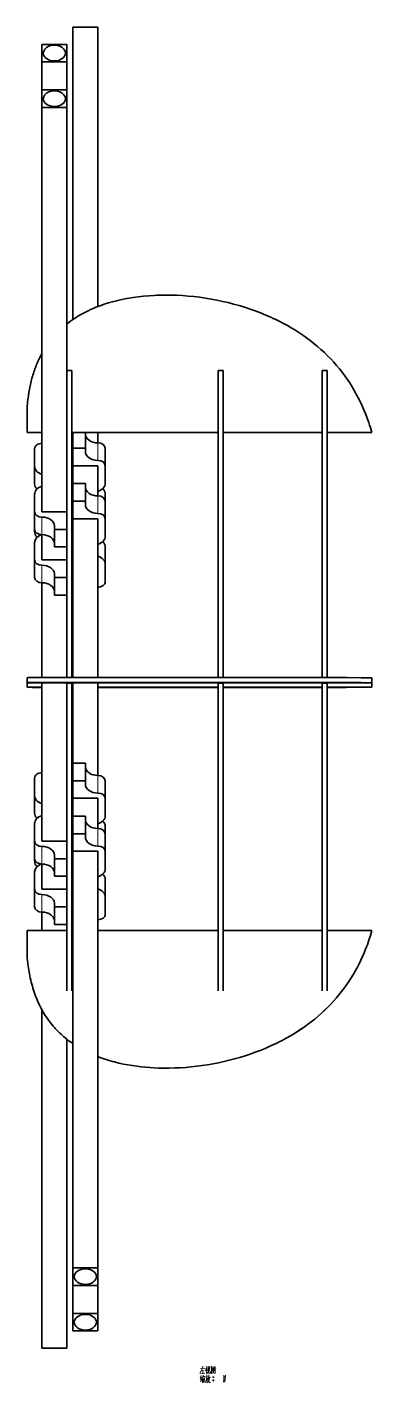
# Model space of a CAD drawing. Extents: x -41 to 2498, y -135 to 1203.
# Drawn here: x 1342 to 1481, y 139 to 685 of the extents above; entities that cross this region are included whole.
import ezdxf

# ---------------------------------------------------------------- set-up
doc = ezdxf.new("R2010")
doc.units = 0

msp = doc.modelspace()

# ---------------------------------------------------------------- linework, layer by layer
at = {"color": 7, "lineweight": 35}
for p, q in [((1360.16, 567.03), (1360.16, 684.83)), ((1370.16, 572.22), (1370.16, 684.83)), ((1347.66, 507.89), (1347.66, 670.81)), ((1360.16, 567.03), (1360.16, 666.44)), ((1347.66, 489.5), (1347.66, 652.43)), ((1357.66, 489.5), (1357.66, 652.43)), ((1359.66, 509.85), (1359.66, 546.46)), ((1418.66, 509.85), (1418.66, 546.46)), ((1420.66, 509.85), (1420.66, 546.46)), ((1460.66, 509.85), (1460.66, 546.46)), ((1462.66, 509.85), (1462.66, 546.46)), ((1418.66, 521.46), (1359.66, 521.46)), ((1418.66, 521.46), (1359.66, 521.46)), ((1360.16, 422.76), (1360.16, 521.46)), ((1360.16, 422.76), (1360.16, 521.46)), ((1420.66, 521.46), (1460.66, 521.46)), ((1420.66, 521.46), (1460.66, 521.46)), ((1357.66, 422.76), (1357.66, 509.85)), ((1359.66, 422.76), (1359.66, 509.85)), ((1418.66, 422.78), (1418.66, 509.85)), ((1420.66, 422.78), (1420.66, 509.85)), ((1460.66, 422.74), (1460.66, 509.85)), ((1462.66, 422.73), (1462.66, 509.85)), ((1370.16, 422.77), (1370.16, 486.75)), ((1347.66, 422.73), (1347.66, 460.93)), ((1347.66, 422.73), (1347.66, 460.93)), ((1357.66, 422.76), (1357.66, 455.98)), ((1347.66, 356.8), (1347.66, 420.67)), ((1347.66, 375.19), (1347.66, 420.67)), ((1357.66, 356.8), (1357.66, 420.67)), ((1418.66, 420.67), (1359.66, 420.67)), ((1360.16, 184.9), (1360.16, 420.67)), ((1360.16, 166.52), (1360.16, 420.67)), ((1370.16, 383.28), (1370.16, 420.67)), ((1420.66, 420.67), (1460.66, 420.67)), ((1357.66, 333.07), (1357.66, 420.46)), ((1359.66, 333.07), (1359.66, 420.46)), ((1418.66, 418.85), (1370.16, 418.85)), ((1418.66, 333.07), (1418.66, 420.46)), ((1420.66, 333.07), (1420.66, 420.46)), ((1420.66, 418.85), (1460.66, 418.85)), ((1460.66, 333.07), (1460.66, 420.46)), ((1462.66, 333.07), (1462.66, 420.46)), ((1370.16, 184.9), (1370.16, 352.73)), ((1357.66, 296.47), (1357.66, 333.07)), ((1359.66, 296.47), (1359.66, 333.07)), ((1418.66, 296.47), (1418.66, 333.07)), ((1420.66, 296.47), (1420.66, 333.07)), ((1460.66, 296.47), (1460.66, 333.07)), ((1462.66, 296.47), (1462.66, 333.07)), ((1418.66, 320.76), (1370.16, 320.76)), ((1420.66, 320.76), (1460.66, 320.76)), ((1347.66, 152.5), (1347.66, 288.84)), ((1347.66, 170.89), (1347.66, 288.84)), ((1357.66, 152.5), (1357.66, 277.03))]:
    msp.add_line(p, q, dxfattribs=at)
at = {"color": 7, "lineweight": 35, "ltscale": 0.25}
for p, q in [((1360.16, 684.83), (1370.16, 684.83)), ((1357.66, 677.88), (1347.66, 677.88)), ((1347.66, 670.81), (1357.66, 670.81)), ((1357.66, 659.5), (1347.66, 659.5)), ((1347.66, 652.43), (1357.66, 652.43)), ((1370.16, 508.1), (1360.16, 508.1)), ((1347.66, 489.5), (1357.66, 489.5)), ((1370.16, 486.75), (1360.16, 486.75)), ((1347.66, 470.12), (1357.66, 470.12)), ((1370.16, 374.09), (1360.16, 374.09)), ((1347.66, 356.8), (1357.66, 356.8)), ((1370.16, 352.73), (1360.16, 352.73)), ((1347.66, 337.42), (1357.66, 337.42)), ((1360.16, 184.9), (1370.16, 184.9)), ((1370.16, 177.83), (1360.16, 177.83)), ((1360.16, 166.52), (1370.16, 166.52)), ((1370.16, 159.45), (1360.16, 159.45)), ((1347.66, 152.5), (1357.66, 152.5))]:
    msp.add_line(p, q, dxfattribs=at)
at = {"color": 7, "lineweight": 35, "ltscale": 0.176776}
for p, q in [((1347.66, 670.81), (1347.66, 677.88)), ((1357.66, 677.88), (1357.66, 670.81)), ((1347.66, 652.43), (1347.66, 659.5)), ((1357.66, 659.5), (1357.66, 652.43)), ((1360.16, 486.75), (1360.16, 493.82)), ((1373.16, 493.82), (1373.16, 486.75)), ((1344.66, 463.05), (1344.66, 470.12)), ((1357.66, 470.12), (1357.66, 463.05)), ((1360.16, 461.29), (1360.16, 454.22)), ((1360.16, 366.88), (1360.16, 359.81)), ((1365.16, 366.88), (1365.16, 359.81)), ((1344.66, 363.87), (1344.66, 356.8)), ((1347.66, 363.87), (1347.66, 356.8)), ((1344.66, 344.49), (1344.66, 337.42)), ((1347.66, 344.49), (1347.66, 337.42)), ((1360.16, 334.35), (1360.16, 327.28)), ((1373.16, 334.35), (1373.16, 327.28))]:
    msp.add_line(p, q, dxfattribs=at)
at = {"color": 7, "lineweight": 35, "ltscale": 0.282843}
for p, q in [((1357.66, 659.5), (1357.66, 670.81)), ((1370.16, 166.52), (1370.16, 177.83))]:
    msp.add_line(p, q, dxfattribs=at)
at = {"color": 7, "lineweight": 35, "ltscale": 0.05}
for p, q in [((1357.66, 546.46), (1359.66, 546.46)), ((1418.66, 546.46), (1420.66, 546.46)), ((1460.66, 546.46), (1462.66, 546.46)), ((1341.66, 420.69), (1341.66, 422.69)), ((1359.66, 420.69), (1357.66, 420.69)), ((1420.66, 420.69), (1418.66, 420.69)), ((1462.66, 420.69), (1460.66, 420.69)), ((1480.66, 420.67), (1480.66, 422.67)), ((1357.66, 420.46), (1359.66, 420.46)), ((1418.66, 420.46), (1420.66, 420.46)), ((1460.66, 420.46), (1462.66, 420.46))]:
    msp.add_line(p, q, dxfattribs=at)
at = {"color": 7, "lineweight": 35, "ltscale": 0.249998}
for p, q in [((1341.66, 521.46), (1341.66, 531.46)), ((1418.66, 531.46), (1418.66, 521.46)), ((1460.66, 521.46), (1460.66, 531.46))]:
    msp.add_line(p, q, dxfattribs=at)
at = {"color": 7, "lineweight": 35, "ltscale": 0.15}
for p, q in [((1347.66, 521.46), (1341.66, 521.46)), ((1347.66, 521.46), (1341.66, 521.46)), ((1347.66, 418.85), (1341.66, 418.85))]:
    msp.add_line(p, q, dxfattribs=at)
at = {"color": 7, "lineweight": 35, "ltscale": 0.157243}
for p, q in [((1360.16, 521.46), (1360.16, 515.17)), ((1365.16, 521.46), (1365.16, 515.17))]:
    msp.add_line(p, q, dxfattribs=at)
at = {"color": 7, "lineweight": 35, "ltscale": 0.104211}
msp.add_line((1370.16, 517.29), (1370.16, 521.46), dxfattribs=at)
at = {"color": 7, "lineweight": 35, "ltscale": 0.45}
for p, q in [((1462.66, 521.46), (1480.66, 521.46)), ((1462.66, 521.46), (1480.66, 521.46)), ((1462.66, 420.67), (1480.66, 420.67)), ((1462.66, 418.85), (1480.66, 418.85)), ((1462.66, 320.76), (1480.66, 320.76))]:
    msp.add_line(p, q, dxfattribs=at)
at = {"color": 7, "lineweight": 35, "ltscale": 0.176777}
for p, q in [((1344.66, 507.89), (1344.66, 514.96)), ((1347.66, 507.89), (1347.66, 514.96)), ((1360.16, 508.1), (1360.16, 515.17)), ((1373.16, 515.17), (1373.16, 508.1)), ((1360.16, 508.1), (1360.16, 501.03)), ((1373.16, 501.03), (1373.16, 508.1)), ((1344.66, 500.82), (1344.66, 507.89)), ((1360.16, 500.89), (1360.16, 493.82)), ((1365.16, 500.89), (1365.16, 493.82)), ((1344.66, 496.58), (1344.66, 489.5)), ((1347.66, 496.58), (1347.66, 489.5)), ((1344.66, 482.43), (1344.66, 489.5)), ((1357.66, 489.5), (1357.66, 482.43)), ((1360.16, 486.75), (1360.16, 479.68)), ((1373.16, 479.68), (1373.16, 486.75)), ((1352.66, 475.36), (1352.66, 482.43)), ((1357.66, 475.36), (1357.66, 482.43)), ((1344.66, 477.19), (1344.66, 470.12)), ((1347.66, 477.19), (1347.66, 470.12)), ((1373.16, 475.43), (1373.16, 468.36)), ((1360.16, 468.36), (1360.16, 461.29)), ((1373.16, 468.36), (1373.16, 461.29)), ((1352.66, 455.98), (1352.66, 463.05)), ((1357.66, 455.98), (1357.66, 463.05)), ((1360.16, 388.23), (1360.16, 381.16)), ((1365.16, 388.23), (1365.16, 381.16)), ((1344.66, 375.19), (1344.66, 382.26)), ((1347.66, 375.19), (1347.66, 382.26)), ((1360.16, 374.09), (1360.16, 381.16)), ((1373.16, 381.16), (1373.16, 374.09)), ((1344.66, 368.12), (1344.66, 375.19)), ((1360.16, 374.09), (1360.16, 367.02)), ((1373.16, 367.02), (1373.16, 374.09)), ((1344.66, 349.73), (1344.66, 356.8)), ((1357.66, 356.8), (1357.66, 349.73)), ((1360.16, 352.73), (1360.16, 359.81)), ((1373.16, 359.81), (1373.16, 352.73)), ((1352.66, 342.66), (1352.66, 349.73)), ((1357.66, 342.66), (1357.66, 349.73)), ((1360.16, 352.73), (1360.16, 345.66)), ((1373.16, 345.66), (1373.16, 352.73)), ((1373.16, 341.42), (1373.16, 334.35)), ((1344.66, 330.35), (1344.66, 337.42)), ((1357.66, 337.42), (1357.66, 330.35)), ((1352.66, 323.28), (1352.66, 330.35)), ((1357.66, 323.28), (1357.66, 330.35)), ((1360.16, 327.28), (1360.16, 320.21)), ((1360.16, 184.9), (1360.16, 177.83)), ((1370.16, 177.83), (1370.16, 184.9)), ((1360.16, 166.52), (1360.16, 159.45)), ((1370.16, 159.45), (1370.16, 166.52))]:
    msp.add_line(p, q, dxfattribs=at)
at = {"color": 7, "lineweight": 35, "ltscale": 0.125}
for p, q in [((1365.16, 515.17), (1360.16, 515.17)), ((1365.16, 500.89), (1360.16, 500.89)), ((1365.16, 493.82), (1360.16, 493.82)), ((1352.66, 482.43), (1357.66, 482.43)), ((1352.66, 475.36), (1357.66, 475.36)), ((1352.66, 463.05), (1357.66, 463.05)), ((1352.66, 455.98), (1357.66, 455.98)), ((1365.16, 388.23), (1360.16, 388.23)), ((1365.16, 381.16), (1360.16, 381.16)), ((1365.16, 366.88), (1360.16, 366.88)), ((1365.16, 359.81), (1360.16, 359.81)), ((1352.66, 349.73), (1357.66, 349.73)), ((1352.66, 342.66), (1357.66, 342.66)), ((1352.66, 330.35), (1357.66, 330.35)), ((1352.66, 323.28), (1357.66, 323.28))]:
    msp.add_line(p, q, dxfattribs=at)
at = {"color": 7, "lineweight": 35, "ltscale": 0.035356}
msp.add_line((1365.16, 513.76), (1365.16, 515.17), dxfattribs=at)
at = {"color": 7, "lineweight": 13, "ltscale": 0.176778}
msp.add_line((1370.16, 517.29), (1370.16, 510.22), dxfattribs=at)
at = {"color": 7, "lineweight": 35, "ltscale": 0.303999}
for p, q in [((1370.16, 495.94), (1370.16, 508.1)), ((1370.16, 361.93), (1370.16, 374.09))]:
    msp.add_line(p, q, dxfattribs=at)
at = {"color": 7, "lineweight": 35, "ltscale": 0.003477}
for p, q in [((1360.16, 500.89), (1360.16, 501.03)), ((1360.16, 366.88), (1360.16, 367.02))]:
    msp.add_line(p, q, dxfattribs=at)
at = {"color": 7, "lineweight": 35, "ltscale": 0.035355}
for p, q in [((1365.16, 492.4), (1365.16, 493.82)), ((1352.66, 483.85), (1352.66, 482.43)), ((1352.66, 464.47), (1352.66, 463.05)), ((1365.16, 379.74), (1365.16, 381.16)), ((1365.16, 358.39), (1365.16, 359.81)), ((1352.66, 351.15), (1352.66, 349.73)), ((1352.66, 331.76), (1352.66, 330.35))]:
    msp.add_line(p, q, dxfattribs=at)
at = {"color": 7, "lineweight": 13, "ltscale": 0.176777}
for p, q in [((1370.16, 495.94), (1370.16, 488.87)), ((1347.66, 480.31), (1347.66, 487.38)), ((1347.66, 460.93), (1347.66, 468)), ((1370.16, 361.93), (1370.16, 354.86)), ((1347.66, 328.23), (1347.66, 335.3))]:
    msp.add_line(p, q, dxfattribs=at)
at = {"color": 7, "lineweight": 35, "ltscale": 0.074188}
msp.add_line((1373.16, 496.79), (1373.16, 493.82), dxfattribs=at)
at = {"color": 7, "lineweight": 35, "ltscale": 0.024924}
for p, q in [((1344.66, 481.44), (1344.66, 482.43)), ((1344.66, 348.73), (1344.66, 349.73))]:
    msp.add_line(p, q, dxfattribs=at)
at = {"color": 7, "lineweight": 35, "ltscale": 0.254734}
msp.add_line((1347.66, 470.12), (1347.66, 480.31), dxfattribs=at)
at = {"color": 7, "lineweight": 35, "ltscale": 0.130991}
msp.add_line((1357.66, 470.12), (1357.66, 475.36), dxfattribs=at)
at = {"color": 7, "lineweight": 35, "ltscale": 0.141422}
for p, q in [((1360.16, 474.02), (1360.16, 479.68)), ((1360.16, 474.02), (1360.16, 468.36)), ((1360.16, 340.01), (1360.16, 345.66)), ((1360.16, 340.01), (1360.16, 334.35))]:
    msp.add_line(p, q, dxfattribs=at)
at = {"color": 7, "lineweight": 35, "ltscale": 0.053347}
for p, q in [((1360.16, 478.44), (1360.16, 476.3)), ((1360.16, 344.43), (1360.16, 342.29))]:
    msp.add_line(p, q, dxfattribs=at)
at = {"color": 7, "lineweight": 35, "ltscale": 0.000521088}
for p, q in [((1341.66, 420.67), (1341.66, 420.69)), ((1357.66, 420.69), (1357.66, 420.67)), ((1418.66, 420.69), (1418.66, 420.67)), ((1460.66, 420.67), (1460.66, 420.69)), ((1341.66, 418.85), (1341.66, 418.83)), ((1418.66, 418.83), (1418.66, 418.85)), ((1460.66, 418.85), (1460.66, 418.83))]:
    msp.add_line(p, q, dxfattribs=at)
at = {"color": 7, "lineweight": 35, "ltscale": 0.4}
for p, q in [((1357.66, 420.67), (1341.66, 420.67)), ((1357.66, 320.76), (1341.66, 320.76))]:
    msp.add_line(p, q, dxfattribs=at)
at = {"color": 7, "lineweight": 35, "ltscale": 0.045541}
for p, q in [((1341.66, 420.67), (1341.66, 418.85)), ((1418.66, 420.67), (1418.66, 418.85)), ((1460.66, 420.67), (1460.66, 418.85)), ((1480.66, 420.67), (1480.66, 418.85))]:
    msp.add_line(p, q, dxfattribs=at)
at = {"color": 7, "lineweight": 35, "ltscale": 0.005643}
for p, q in [((1357.66, 420.69), (1357.66, 420.46)), ((1359.66, 420.69), (1359.66, 420.46)), ((1418.66, 420.46), (1418.66, 420.69)), ((1420.66, 420.46), (1420.66, 420.69)), ((1460.66, 420.46), (1460.66, 420.69)), ((1462.66, 420.46), (1462.66, 420.69))]:
    msp.add_line(p, q, dxfattribs=at)
at = {"color": 7, "lineweight": 35, "ltscale": 0.0125}
for p, q in [((1360.16, 418.85), (1359.66, 418.85)), ((1360.16, 320.76), (1359.66, 320.76))]:
    msp.add_line(p, q, dxfattribs=at)
at = {"color": 7, "lineweight": 35, "ltscale": 0.011179}
msp.add_line((1360.11, 418.75), (1359.66, 418.75), dxfattribs=at)
at = {"color": 7, "lineweight": 13, "ltscale": 0.176776}
for p, q in [((1370.16, 383.28), (1370.16, 376.21)), ((1347.66, 347.61), (1347.66, 354.68))]:
    msp.add_line(p, q, dxfattribs=at)
at = {"color": 7, "lineweight": 35, "ltscale": 0.074189}
msp.add_line((1373.16, 362.77), (1373.16, 359.81), dxfattribs=at)
at = {"color": 7, "lineweight": 35, "ltscale": 0.254733}
msp.add_line((1347.66, 337.42), (1347.66, 347.61), dxfattribs=at)
at = {"color": 7, "lineweight": 35, "ltscale": 0.130989}
msp.add_line((1357.66, 337.42), (1357.66, 342.66), dxfattribs=at)
at = {"color": 7, "lineweight": 35, "ltscale": 0.186716}
msp.add_line((1347.66, 320.76), (1347.66, 328.23), dxfattribs=at)
msp.add_line((1347.66, 320.76), (1347.66, 328.23), dxfattribs=at)
at = {"color": 7, "lineweight": 35, "ltscale": 0.062973}
msp.add_line((1357.66, 320.76), (1357.66, 323.28), dxfattribs=at)
at = {"color": 7, "lineweight": 35, "ltscale": 0.249999}
for p, q in [((1341.66, 320.76), (1341.66, 310.76)), ((1357.66, 310.76), (1357.66, 320.76)), ((1418.66, 310.76), (1418.66, 320.76)), ((1460.66, 320.76), (1460.66, 310.76))]:
    msp.add_line(p, q, dxfattribs=at)
at = {"color": 7, "lineweight": 35}
for points in [[(1480.66, 521.46), (1480.05, 523.49), (1479.73, 524.49), (1479.4, 525.48), (1478.94, 526.79), (1478.46, 528.08), (1477.96, 529.36), (1477.3, 530.93), (1476.62, 532.47), (1475.9, 533.99), (1475.15, 535.49), (1474.37, 536.96), (1473.56, 538.4), (1472.65, 539.93), (1471.7, 541.43), (1470.72, 542.91), (1469.7, 544.35), (1468.64, 545.76), (1467.55, 547.14), (1466.42, 548.5), (1465.25, 549.82), (1464.06, 551.11), (1462.82, 552.38), (1461.49, 553.67), (1460.13, 554.92), (1458.73, 556.15), (1457.29, 557.34), (1455.81, 558.5), (1454.3, 559.62), (1452.75, 560.71), (1451.17, 561.77), (1449.56, 562.79), (1448.08, 563.69), (1446.57, 564.55), (1445.04, 565.39), (1443.48, 566.2), (1441.9, 566.98), (1440.9, 567.45), (1439.9, 567.91), (1438.88, 568.37), (1437.85, 568.81), (1435.77, 569.66), (1433.66, 570.46), (1431.52, 571.22), (1429.35, 571.94), (1427.15, 572.61), (1424.93, 573.23), (1422.69, 573.8), (1420.43, 574.33), (1418.15, 574.81), (1415.86, 575.24), (1413.56, 575.62), (1411.26, 575.95), (1408.94, 576.23), (1406.63, 576.46), (1404.31, 576.64), (1402, 576.77), (1399.69, 576.84), (1397.39, 576.86), (1396.24, 576.85), (1395.09, 576.83), (1393.96, 576.79), (1392.83, 576.74), (1390.69, 576.61), (1388.57, 576.42), (1386.48, 576.19), (1385.44, 576.05), (1384.4, 575.9), (1382.69, 575.63), (1381, 575.31), (1379.33, 574.96), (1377.69, 574.58), (1376.06, 574.15), (1374.47, 573.69), (1372.75, 573.15), (1371.07, 572.56), (1370.24, 572.25), (1369.42, 571.93), (1368.34, 571.48), (1367.28, 571.01), (1366.24, 570.52), (1364.92, 569.86), (1363.63, 569.17), (1362.37, 568.44), (1361.14, 567.68), (1359.95, 566.88), (1358.79, 566.05), (1357.66, 565.19)], [(1347.66, 553.38), (1347.44, 552.98), (1347.22, 552.57), (1347.01, 552.16), (1346.8, 551.75), (1346.66, 551.47), (1346.53, 551.19), (1346.26, 550.62), (1346.01, 550.05), (1345.75, 549.48), (1345.51, 548.89), (1345.27, 548.3), (1345.04, 547.71), (1344.82, 547.1), (1344.61, 546.49), (1344.4, 545.88), (1344.19, 545.25), (1344, 544.63), (1343.81, 543.99), (1343.63, 543.35), (1343.47, 542.74), (1343.31, 542.12), (1343.16, 541.5), (1343.02, 540.87), (1342.88, 540.23), (1342.75, 539.59), (1342.62, 538.95), (1342.5, 538.3), (1342.39, 537.64), (1342.33, 537.27), (1342.27, 536.89), (1342.16, 536.14), (1342.05, 535.38), (1341.96, 534.61), (1341.87, 533.83), (1341.79, 533.05), (1341.72, 532.26), (1341.66, 531.46)], [(1480.66, 422.67), (1476.39, 422.69), (1470.54, 422.71), (1454.7, 422.75), (1433.66, 422.77), (1409.22, 422.78), (1384.46, 422.78), (1361.36, 422.76), (1352.66, 422.75), (1345.73, 422.73), (1343.49, 422.71), (1342.06, 422.7), (1341.66, 422.69)], [(1480.66, 420.67), (1476.39, 420.69), (1470.54, 420.71), (1454.7, 420.75), (1433.66, 420.77), (1409.22, 420.78), (1384.46, 420.78), (1361.36, 420.76), (1352.66, 420.75), (1345.73, 420.73), (1343.49, 420.71), (1342.06, 420.7), (1341.66, 420.69)], [(1347.62, 418.78), (1344.73, 418.79), (1343.62, 418.8), (1342.74, 418.81), (1342.28, 418.81), (1341.92, 418.82), (1341.66, 418.83)], [(1480.66, 418.85), (1478.69, 418.83), (1476.31, 418.82), (1473.51, 418.81), (1470.31, 418.8), (1462.69, 418.78)], [(1480.66, 320.76), (1480.09, 318.84), (1479.47, 316.95), (1478.82, 315.1), (1478.48, 314.18), (1478.12, 313.28), (1477.51, 311.78), (1476.87, 310.31), (1476.21, 308.87), (1475.51, 307.44), (1474.79, 306.04), (1474.04, 304.66), (1473.19, 303.18), (1472.3, 301.73), (1471.39, 300.31), (1470.44, 298.91), (1469.45, 297.54), (1468.44, 296.19), (1467.39, 294.88), (1466.3, 293.59), (1465.19, 292.33), (1464.04, 291.09), (1462.86, 289.88), (1461.6, 288.65), (1460.3, 287.45), (1458.96, 286.28), (1457.6, 285.13), (1456.2, 284.02), (1454.76, 282.94), (1453.3, 281.89), (1451.8, 280.86), (1450.27, 279.87), (1448.72, 278.91), (1447.54, 278.22), (1446.35, 277.55), (1445.15, 276.89), (1444.24, 276.41), (1443.32, 275.94), (1442.39, 275.48), (1441.44, 275.02), (1439.54, 274.15), (1437.61, 273.31), (1435.65, 272.51), (1433.66, 271.76), (1431.61, 271.03), (1429.53, 270.34), (1427.43, 269.7), (1425.31, 269.09), (1423.17, 268.53), (1421.01, 268.02), (1418.83, 267.55), (1416.65, 267.12), (1414.45, 266.74), (1412.24, 266.4), (1410.03, 266.11), (1407.81, 265.87), (1405.59, 265.67), (1403.37, 265.52), (1401.16, 265.42), (1398.95, 265.37), (1397.84, 265.36), (1396.74, 265.36), (1395.65, 265.38), (1394.57, 265.41), (1392.83, 265.48), (1391.1, 265.58), (1389.38, 265.72), (1387.68, 265.89), (1385.99, 266.09), (1384.13, 266.36), (1382.29, 266.66), (1380.48, 267.01), (1378.69, 267.4), (1376.92, 267.84), (1376.05, 268.07), (1375.18, 268.31), (1373.9, 268.7), (1372.64, 269.11), (1371.39, 269.54), (1370.16, 270)], [(1480.66, 320.76), (1480.09, 318.84), (1479.47, 316.95), (1478.82, 315.1), (1478.48, 314.19), (1478.12, 313.28), (1477.51, 311.79), (1476.87, 310.32), (1476.21, 308.87), (1475.51, 307.45), (1474.79, 306.04), (1474.04, 304.67), (1473.19, 303.19), (1472.3, 301.73), (1471.39, 300.31), (1470.44, 298.91), (1469.45, 297.54), (1468.44, 296.2), (1467.39, 294.88), (1466.3, 293.59), (1465.19, 292.33), (1464.04, 291.1), (1462.86, 289.89), (1461.6, 288.66), (1460.3, 287.45), (1458.96, 286.28), (1457.6, 285.14), (1456.2, 284.02), (1454.76, 282.94), (1453.3, 281.89), (1451.8, 280.87), (1450.27, 279.88), (1448.72, 278.92), (1447.54, 278.23), (1446.35, 277.55), (1445.15, 276.9), (1444.24, 276.42), (1443.32, 275.95), (1442.39, 275.48), (1441.44, 275.03), (1439.54, 274.15), (1437.61, 273.31), (1435.65, 272.52), (1433.66, 271.76), (1431.61, 271.03), (1429.53, 270.34), (1427.43, 269.7), (1425.31, 269.1), (1423.17, 268.54), (1421.01, 268.02), (1418.83, 267.55), (1416.65, 267.13), (1414.45, 266.74), (1412.24, 266.41), (1410.03, 266.12), (1407.81, 265.87), (1405.59, 265.68), (1403.37, 265.53), (1401.16, 265.42), (1398.95, 265.37), (1397.84, 265.36), (1396.74, 265.37), (1395.65, 265.38), (1394.57, 265.41), (1392.83, 265.48), (1391.1, 265.59), (1389.38, 265.73), (1387.68, 265.9), (1385.99, 266.1), (1384.13, 266.36), (1382.29, 266.67), (1380.48, 267.02), (1378.69, 267.41), (1376.92, 267.84), (1376.05, 268.07), (1375.18, 268.32), (1373.9, 268.7), (1372.64, 269.11), (1371.39, 269.55), (1370.16, 270.01)], [(1360.16, 275.19), (1359.52, 275.63), (1358.89, 276.09), (1358.27, 276.55), (1357.67, 277.03), (1357.07, 277.51), (1356.48, 278), (1355.9, 278.51), (1355.34, 279.02), (1354.78, 279.55), (1354.23, 280.09), (1353.7, 280.63), (1353.17, 281.19), (1352.66, 281.76), (1352.16, 282.33), (1351.67, 282.91), (1351.2, 283.5), (1350.73, 284.1), (1350.28, 284.72), (1349.84, 285.34), (1349.4, 285.97), (1348.98, 286.61), (1348.57, 287.27), (1348.17, 287.93), (1347.79, 288.61), (1347.41, 289.29), (1347.05, 289.99), (1346.69, 290.69), (1346.35, 291.41), (1346.02, 292.14), (1345.7, 292.87), (1345.39, 293.62), (1345.1, 294.38), (1344.81, 295.15), (1344.53, 295.93), (1344.27, 296.73), (1344.02, 297.53), (1343.78, 298.35), (1343.55, 299.17), (1343.33, 300.01), (1343.13, 300.85), (1342.94, 301.71), (1342.76, 302.58), (1342.6, 303.36), (1342.46, 304.15), (1342.33, 304.94), (1342.21, 305.75), (1342.09, 306.56), (1342.02, 307.08), (1341.96, 307.59), (1341.85, 308.63), (1341.74, 309.69), (1341.66, 310.76)], [(1360.16, 275.2), (1359.52, 275.64), (1358.89, 276.09), (1358.27, 276.56), (1357.67, 277.03), (1357.07, 277.51), (1356.48, 278.01), (1355.9, 278.51), (1355.34, 279.03), (1354.78, 279.55), (1354.23, 280.09), (1353.7, 280.64), (1353.17, 281.19), (1352.66, 281.76), (1352.16, 282.33), (1351.67, 282.91), (1351.2, 283.5), (1350.73, 284.11), (1350.28, 284.72), (1349.84, 285.34), (1349.4, 285.98), (1348.98, 286.62), (1348.57, 287.27), (1348.17, 287.94), (1347.79, 288.61), (1347.41, 289.3), (1347.05, 289.99), (1346.69, 290.7), (1346.35, 291.41), (1346.02, 292.14), (1345.7, 292.88), (1345.39, 293.62), (1345.1, 294.38), (1344.81, 295.15), (1344.53, 295.94), (1344.27, 296.73), (1344.02, 297.54), (1343.78, 298.35), (1343.55, 299.18), (1343.33, 300.01), (1343.13, 300.86), (1342.94, 301.72), (1342.76, 302.58), (1342.6, 303.36), (1342.46, 304.15), (1342.33, 304.95), (1342.21, 305.75), (1342.09, 306.57), (1342.02, 307.08), (1341.96, 307.6), (1341.85, 308.64), (1341.74, 309.69), (1341.66, 310.76)]]:
    msp.add_lwpolyline(points, dxfattribs=at)
at = {"color": 7, "lineweight": 13}
for points in [[(1411.86, 143.33), (1411.3, 142.46)], [(1411.51, 144.31), (1413.33, 144.45)], [(1411.61, 142.21), (1413.33, 142.32)], [(1412.31, 144.38), (1411.86, 143.33)], [(1412, 143.4), (1413.08, 143.51)], [(1412.52, 145.33), (1412.31, 144.38)], [(1412.52, 143.44), (1412.49, 142.25)], [(1414.2, 144.56), (1414.03, 144.07), (1413.54, 143.33)], [(1413.57, 144.35), (1414.13, 144.42)], [(1413.85, 145.22), (1414.13, 144.8)], [(1414.03, 144.07), (1414.03, 142.28)], [(1414.03, 143.89), (1414.34, 143.58)], [(1414.13, 142.28), (1414.41, 142.56)], [(1414.41, 142.56), (1414.66, 142.91)], [(1414.62, 145.19), (1414.62, 143.51)], [(1415.29, 145.01), (1414.62, 144.94)], [(1414.83, 143.54), (1414.66, 142.91)], [(1414.94, 144.59), (1414.83, 143.54)], [(1414.97, 142.56), (1414.97, 143.65)], [(1415.11, 142.46), (1414.97, 142.56)], [(1415.53, 142.46), (1415.11, 142.46)], [(1415.22, 143.44), (1415.29, 145.12)], [(1415.53, 143.09), (1415.53, 142.46)], [(1416.06, 145.22), (1416.06, 143.75), (1416.06, 142.25)], [(1416.06, 145.19), (1416.06, 143.79), (1416.06, 142.39)], [(1417.53, 145.05), (1416.06, 144.91)], [(1416.06, 142.49), (1417.42, 142.6)], [(1416.13, 143.3), (1416.62, 143.72)], [(1416.83, 144.77), (1416.27, 143.96)], [(1416.58, 144.21), (1417.28, 143.47)], [(1416.58, 143.12), (1416.93, 142.74)], [(1416.62, 144.42), (1417.07, 144.49)], [(1416.62, 143.72), (1416.83, 144)], [(1416.69, 143.51), (1416.93, 143.23)], [(1416.83, 144), (1417.18, 144.63)], [(1417.28, 143.47), (1417.46, 143.51)], [(1417.49, 142.32), (1417.49, 142.42), (1417.42, 142.6)], [(1417.49, 142.42), (1417.49, 143.79), (1417.53, 145.19)], [(1411.37, 139.03), (1412.07, 139.41)], [(1411.82, 140.46), (1411.4, 140.32)], [(1411.89, 141.48), (1411.44, 140.39)], [(1411.47, 139.69), (1412, 139.87)], [(1411.96, 140.71), (1411.51, 139.69)], [(1412.28, 140.18), (1411.96, 139.69)], [(1412.21, 141.16), (1412.1, 140.6)], [(1412.21, 141.02), (1413.26, 141.16)], [(1412.45, 140.74), (1412.28, 140.18)], [(1412.31, 140.25), (1412.31, 138.54)], [(1412.52, 140.46), (1413.22, 140.57)], [(1412.59, 141.65), (1412.77, 141.27)], [(1412.59, 140.04), (1412.63, 138.64)], [(1412.59, 139.94), (1413.12, 140.01)], [(1412.63, 139.38), (1413.01, 139.45)], [(1413.08, 138.89), (1412.66, 138.82)], [(1412.84, 140.5), (1412.77, 139.94)], [(1413.15, 140.11), (1413.08, 138.71)], [(1413.29, 141.27), (1413.15, 140.81)], [(1414.06, 140.88), (1413.96, 139.97), (1413.85, 139.55), (1413.54, 138.68)], [(1413.57, 140.81), (1414.62, 140.95)], [(1414.38, 140.39), (1414.27, 139.55), (1414.13, 138.71), (1413.92, 138.99)], [(1413.99, 140.22), (1414.38, 140.29)], [(1414.06, 141.72), (1414.17, 141.16)], [(1414.76, 139.13), (1414.38, 138.61)], [(1414.76, 140.39), (1414.59, 139.83)], [(1414.69, 140.15), (1415.25, 138.71)], [(1414.9, 141.02), (1414.76, 140.39)], [(1415.04, 139.76), (1414.76, 139.13)], [(1414.83, 140.64), (1415.53, 140.78)], [(1414.97, 141.76), (1414.9, 141.02)], [(1415.25, 140.71), (1415.04, 139.76)], [(1415.25, 138.71), (1415.57, 138.71)], [(1416.58, 140.85), (1416.97, 140.85)], [(1416.58, 139.59), (1416.97, 139.59)], [(1416.62, 140.95), (1416.93, 140.95)], [(1416.62, 140.71), (1416.93, 140.71)], [(1416.62, 139.69), (1416.93, 139.69)], [(1416.62, 139.45), (1416.93, 139.45)], [(1421.03, 141.58), (1420.92, 140.18), (1420.82, 138.78)], [(1421.03, 140.85), (1421.41, 140.85)], [(1421.03, 139.59), (1421.41, 139.59)], [(1421.06, 140.95), (1421.38, 140.95)], [(1421.06, 140.71), (1421.38, 140.71)], [(1421.06, 139.69), (1421.38, 139.69)], [(1421.06, 139.45), (1421.38, 139.45)], [(1421.62, 141.58), (1421.52, 140.18), (1421.41, 138.78)]]:
    msp.add_lwpolyline(points, dxfattribs=at)
for points in [[(1416.69, 140.64), (1416.86, 140.64), (1416.97, 140.74), (1416.97, 140.92), (1416.86, 141.02), (1416.69, 141.02), (1416.58, 140.92), (1416.58, 140.74)], [(1416.69, 139.38), (1416.86, 139.38), (1416.97, 139.48), (1416.97, 139.66), (1416.86, 139.76), (1416.69, 139.76), (1416.58, 139.66), (1416.58, 139.48)], [(1421.13, 140.64), (1421.31, 140.64), (1421.41, 140.74), (1421.41, 140.92), (1421.31, 141.02), (1421.13, 141.02), (1421.03, 140.92), (1421.03, 140.74)], [(1421.13, 139.38), (1421.31, 139.38), (1421.41, 139.48), (1421.41, 139.66), (1421.31, 139.76), (1421.13, 139.76), (1421.03, 139.66), (1421.03, 139.48)]]:
    msp.add_lwpolyline(points, close=True, dxfattribs=at)
at = {"color": 7, "lineweight": 35}
for centre, radius, start, end in [((1398.33, 42571.35), 42152.62, 269.961701, 270.027626), ((1410.85, 29989.69), 29570.96, 270.018999, 270.096501)]:
    msp.add_arc(centre, radius, start, end, dxfattribs=at)
for centre, major_axis, start_param, end_param in [((1352.66, 674.35), (4.47, 0), 0, 3.141593), ((1352.66, 674.35), (4.47, 0), 3.141593, 4.712389), ((1352.66, 674.35), (4.47, 0), 4.712389, 6.283185), ((1352.66, 655.96), (4.47, 0), 0, 3.141593), ((1352.66, 655.96), (4.47, 0), 3.141593, 4.712389), ((1352.66, 655.96), (4.47, 0), 4.712389, 6.283185), ((1370.16, 520.83), (-5, 0), 6.283185, 7.853982), ((1347.66, 514.96), (3, 0), 1.570796, 3.141593), ((1370.16, 513.76), (-5, 0), 6.283185, 7.853982), ((1370.16, 515.17), (-3, 0), 3.141593, 4.712389), ((1370.16, 508.1), (-3, 0), 3.141593, 4.712389), ((1349.66, 507.89), (5, 0), 3.141593, 4.300881), ((1349.66, 500.82), (5, 0), 3.141593, 3.785021), ((1349.66, 496.58), (5, 0), 1.982307, 3.141593), ((1370.16, 499.47), (-5, 0), 6.283185, 7.853982), ((1368.16, 501.03), (-5, 0), 1.982305, 3.141593), ((1368.16, 496.79), (-5, 0), 3.141593, 3.785021), ((1347.66, 495.58), (3, 0), 3.138186, 3.141593), ((1370.16, 492.4), (-5, 0), 6.283185, 7.853982), ((1370.16, 493.82), (-3, 0), 3.141593, 4.712389), ((1347.66, 489.5), (3, 0), 3.141593, 4.712389), ((1349.66, 488.51), (5, 0), 3.141593, 3.144024), ((1347.66, 483.85), (5, 0), 0, 1.570796), ((1370.16, 486.75), (-3, 0), 3.141593, 4.712389), ((1347.66, 482.43), (3, 0), 3.141593, 4.712389), ((1349.66, 481.44), (5, 0), 3.141593, 3.785021), ((1349.66, 477.19), (5, 0), 2.054314, 3.141593), ((1347.66, 476.78), (5, 0), 0, 1.570796), ((1368.16, 479.68), (-5, 0), 1.982305, 3.141593), ((1368.16, 475.43), (-5, 0), 3.141593, 3.785021), ((1347.66, 470.12), (3, 0), 3.141593, 4.712389), ((1368.16, 468.36), (-5, 0), 3.141593, 4.300877), ((1347.66, 464.47), (5, 0), 0, 1.570796), ((1347.66, 463.05), (3, 0), 3.141593, 4.712389), ((1347.66, 457.39), (5, 0), 0, 1.570796), ((1370.16, 461.29), (-3, 0), 1.570796, 3.141593), ((1347.66, 382.26), (3, 0), 1.570796, 3.141593), ((1370.16, 386.82), (-5, 0), 6.283185, 7.853982), ((1370.16, 381.16), (-3, 0), 3.141593, 4.712389), ((1370.16, 379.74), (-5, 0), 0, 1.570796), ((1349.66, 375.19), (5, 0), 3.141593, 4.300881), ((1370.16, 374.09), (-3, 0), 3.141593, 4.712389), ((1349.66, 368.12), (5, 0), 3.141593, 3.785021), ((1349.66, 363.87), (5, 0), 1.982307, 3.141593), ((1368.16, 367.02), (-5, 0), 1.982305, 3.141593), ((1347.66, 362.88), (3, 0), 3.138186, 3.141593), ((1370.16, 365.46), (-5, 0), 6.283185, 7.853982), ((1370.16, 359.81), (-3, 0), 3.141593, 4.712389), ((1368.16, 362.77), (-5, 0), 3.141593, 3.785021), ((1347.66, 356.8), (3, 0), 3.141593, 4.712389), ((1349.66, 355.81), (5, 0), 3.141593, 3.144024), ((1370.16, 358.39), (-5, 0), 6.283185, 7.853982), ((1347.66, 349.73), (3, 0), 3.141593, 4.712389), ((1347.66, 351.15), (5, 0), 0, 1.570796), ((1370.16, 352.73), (-3, 0), 3.141593, 4.712389), ((1349.66, 348.73), (5, 0), 3.141593, 3.785021), ((1349.66, 344.49), (5, 0), 2.054314, 3.141593), ((1347.66, 344.07), (5, 0), 6.283185, 7.853982), ((1368.16, 345.66), (-5, 0), 1.982305, 3.141593), ((1368.16, 341.42), (-5, 0), 3.141593, 3.785021), ((1347.66, 337.42), (3, 0), 3.141593, 4.712389), ((1347.66, 331.76), (5, 0), 6.283185, 7.853982), ((1368.16, 334.35), (-5, 0), 3.141593, 4.300877), ((1347.66, 330.35), (3, 0), 3.141593, 4.712389), ((1347.66, 324.69), (5, 0), 6.283185, 7.853982), ((1370.16, 327.28), (-3, 0), 1.570796, 3.141593), ((1365.16, 181.37), (4.47, 0), 1.570796, 3.141593), ((1365.16, 181.37), (4.47, 0), 3.141593, 6.283185), ((1365.16, 181.37), (4.47, 0), 0, 1.570796), ((1365.16, 162.98), (4.47, 0), 1.570796, 3.141593), ((1365.16, 162.98), (4.47, 0), 0, 1.570796), ((1365.16, 162.98), (4.47, 0), 3.141593, 6.283185)]:
    msp.add_ellipse(centre, major_axis=major_axis, ratio=0.707107, start_param=start_param, end_param=end_param, dxfattribs=at)

doc.saveas('drawing.dxf')
